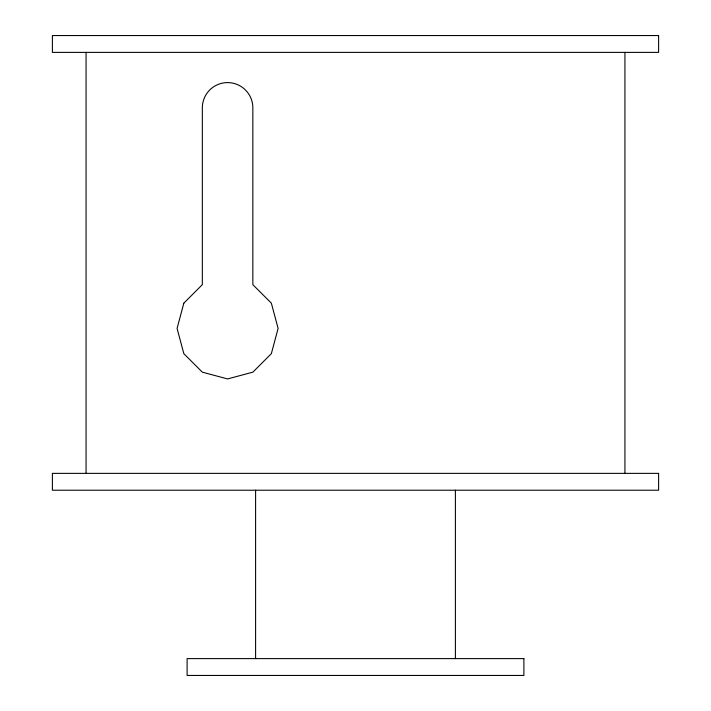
<?xml version="1.0" encoding="UTF-8"?>
<svg xmlns="http://www.w3.org/2000/svg" width="711" height="711" viewBox="0 0 711 711"><rect width="100%" height="100%" fill="white"/><g stroke="black" fill="none" stroke-linecap="round" stroke-linejoin="round"><path stroke-width="1.07" d="M624.933 52.392L624.933 473.375M455.404 490.217L455.404 658.608M255.596 490.217L255.596 658.608M86.067 52.392L86.067 473.375M183.838 303.153L177.075 328.42L183.838 353.678L202.333 372.164L227.591 378.936L252.849 372.164L271.344 353.678L278.108 328.42L271.344 303.153L252.849 284.667L252.849 107.85A25.258 25.258 0 0 0 227.591 82.592A25.258 25.258 0 0 0 202.333 107.85L202.333 284.667L183.838 303.153M658.608 35.55L52.392 35.55L52.392 52.392L658.608 52.392L658.608 35.55M658.608 473.375L52.392 473.375L52.392 490.217L658.608 490.217L658.608 473.375M523.891 658.608L187.109 658.608L187.109 675.45L523.891 675.45L523.891 658.608"/></g></svg>
